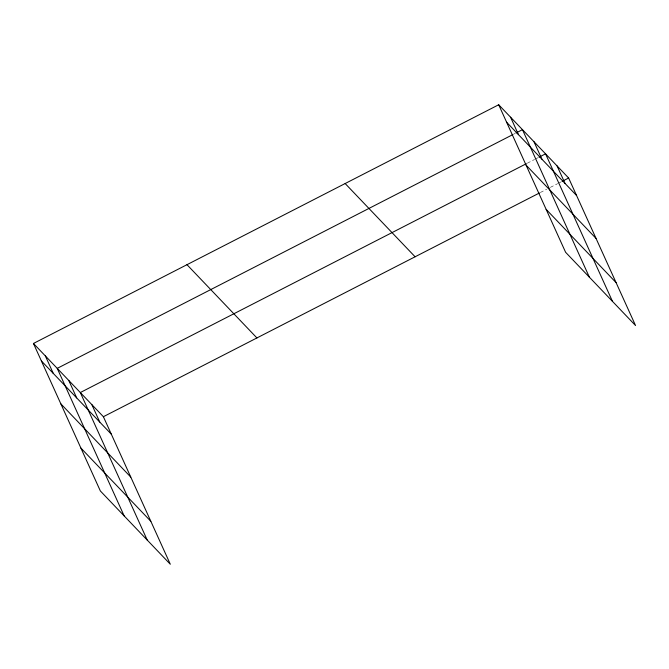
<?xml version="1.0" encoding="UTF-8"?>
<svg xmlns="http://www.w3.org/2000/svg" width="669" height="669" viewBox="0 0 669 669"><rect width="100%" height="100%" fill="white"/><g stroke="black" fill="none" stroke-linecap="round" stroke-linejoin="round"><path stroke-width="0.5" stroke-dasharray="3.35 2.51" d="M513.324 134.352L515.155 133.415M527.272 163.219L534.581 159.465M535.493 158.996L538.236 157.591M540.301 192.547L546.698 189.268M550.353 187.387L557.662 183.641M558.573 183.172L561.316 181.767"/><path stroke-width="1" d="M33.45 343.465L103.394 416.712L170.311 564.243L100.367 490.987L33.45 343.465L498.689 104.757L568.633 178.013L635.55 325.535L565.606 252.288L498.689 104.757M512.412 134.82L57.233 368.368L124.15 515.891M516.067 132.947L522.464 129.669L589.389 277.192M526.361 163.688L80.313 392.544L147.23 540.067M539.147 157.123L545.544 153.837L612.47 301.368M103.394 416.712L539.39 193.015M562.236 181.299L568.633 178.013M506.609 122.226L576.553 195.482M526.077 165.151L596.02 238.398M546.138 209.364L616.082 282.619M345.154 183.532L415.098 256.787M186.977 264.69L256.921 337.945M41.378 360.934L111.322 434.181M60.846 403.85L130.79 477.106M80.899 448.071L150.843 521.318M557.085 165.929L565.012 183.398M534.004 141.753L541.932 159.222M510.572 117.209L518.5 134.686M91.854 404.628L99.781 422.097M68.773 380.452L76.692 397.921M45.341 355.916L53.269 373.386"/></g></svg>
